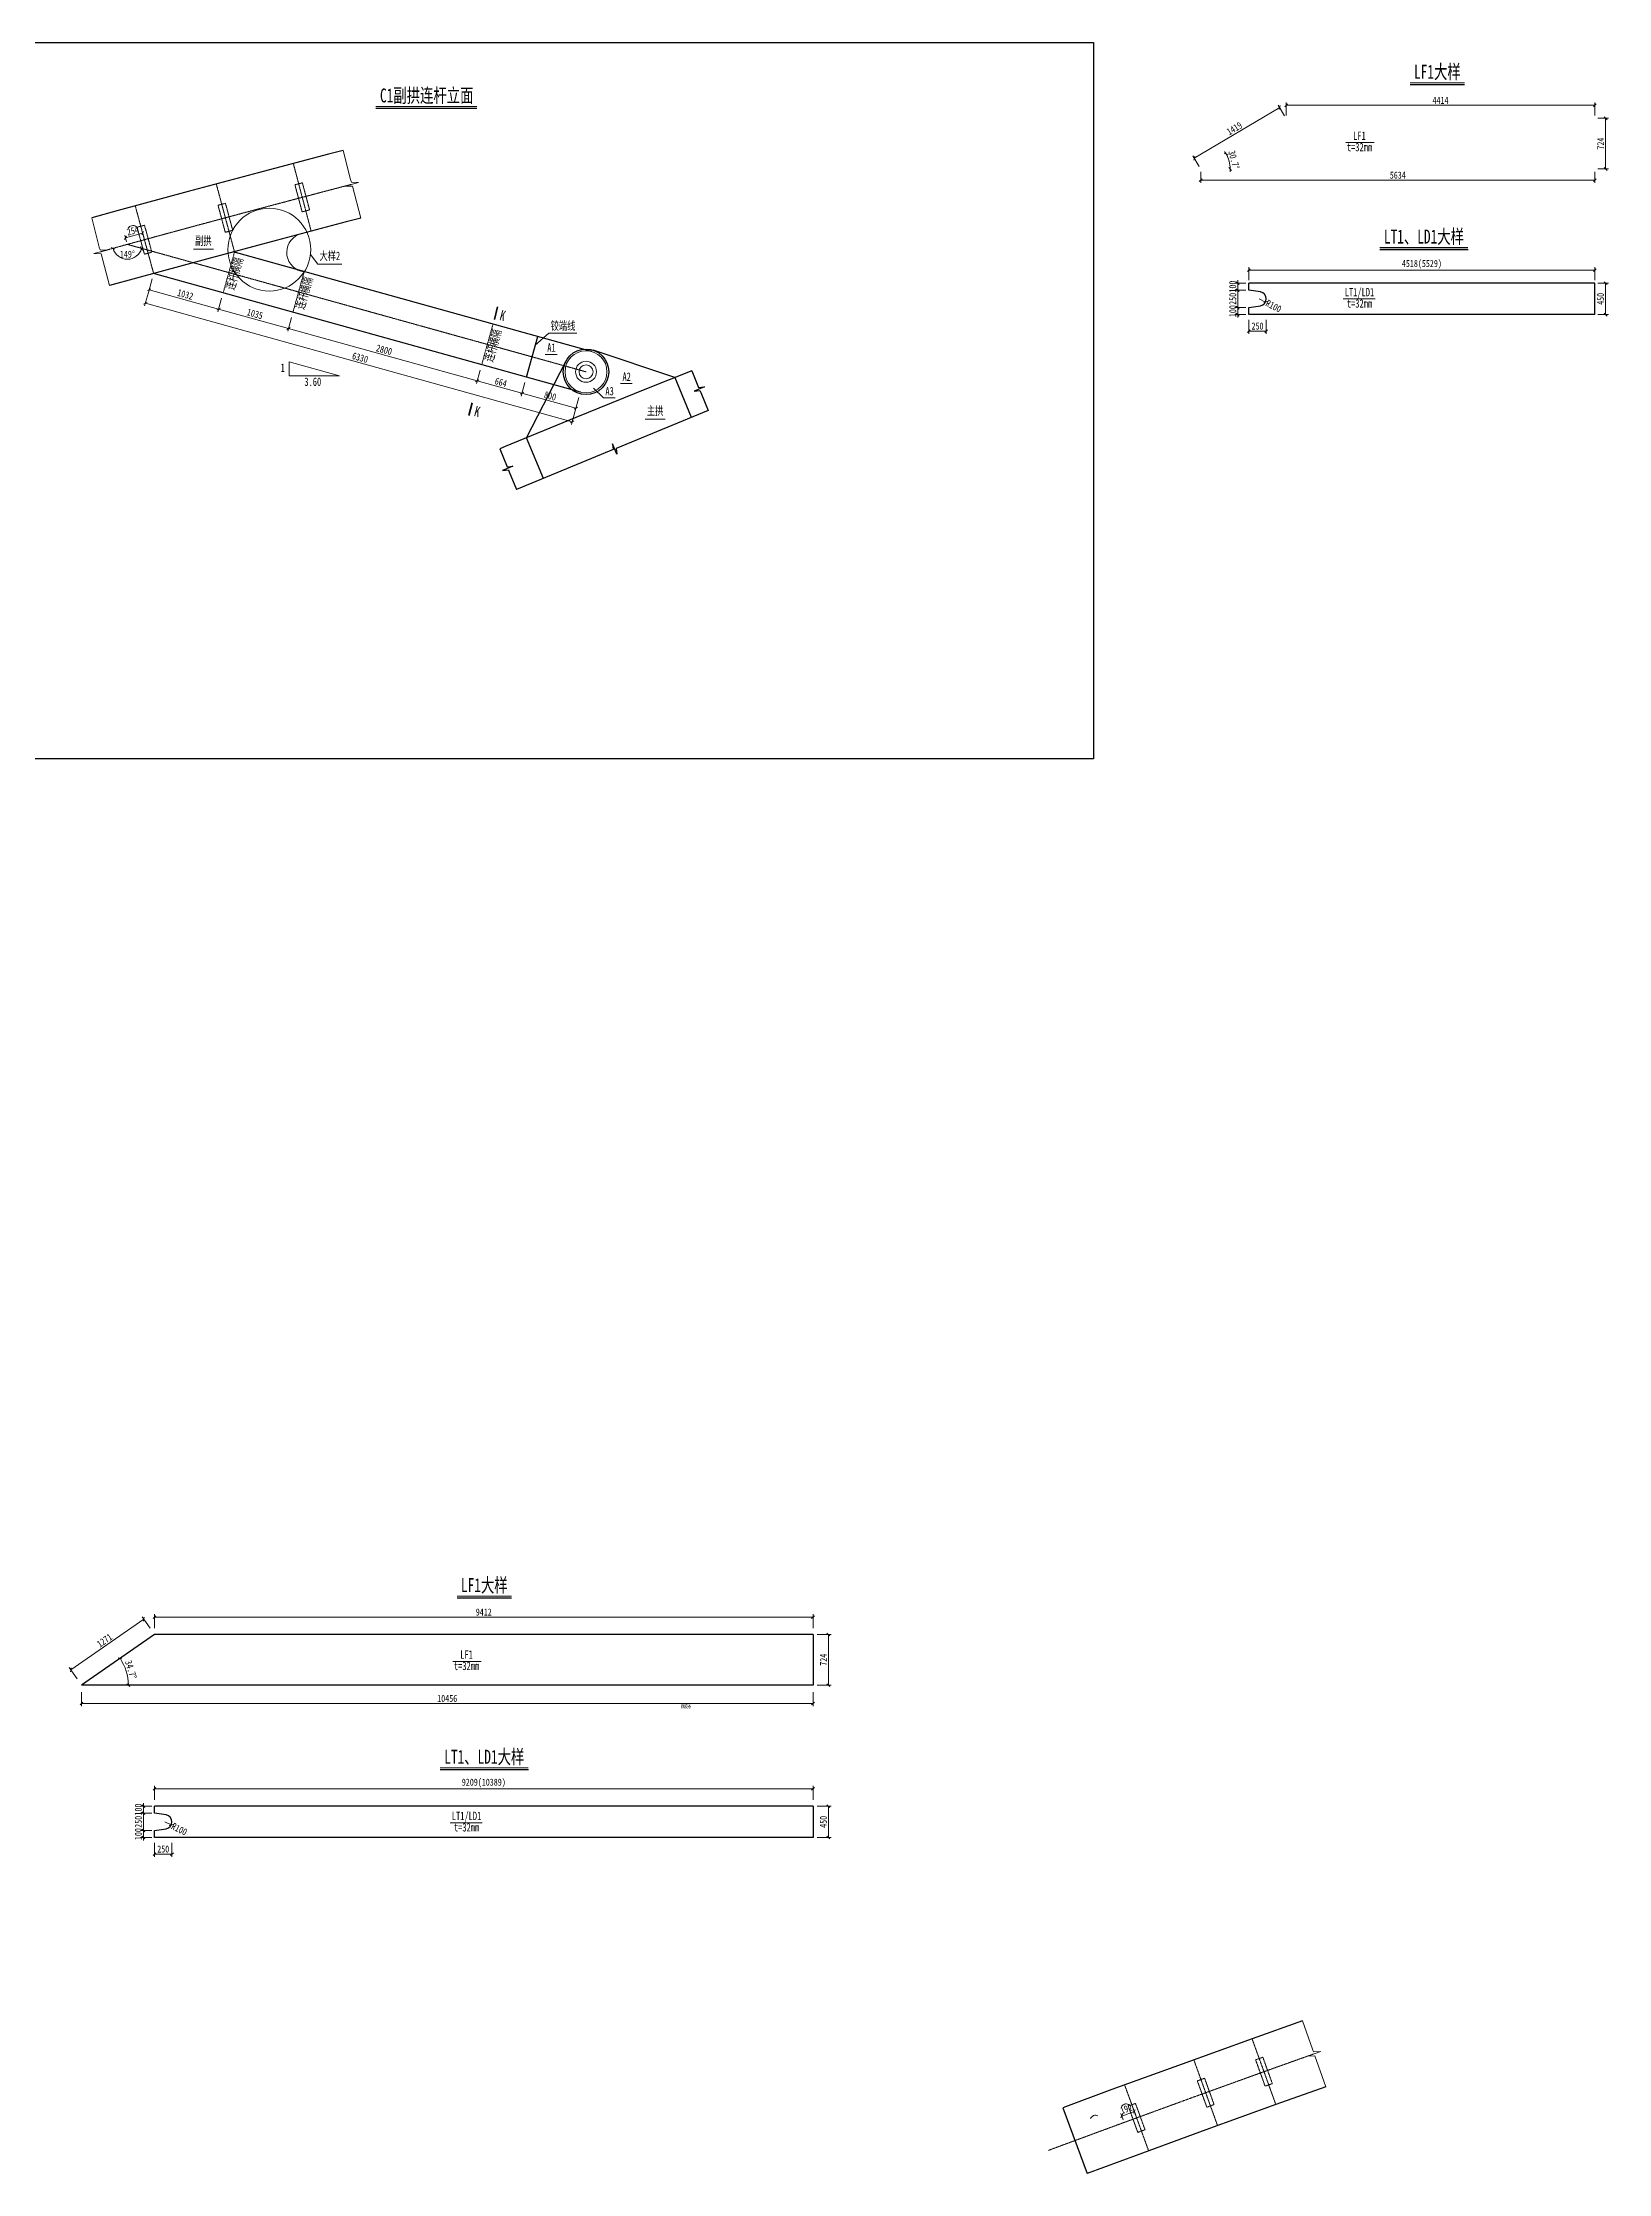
# Model space of a CAD drawing. Header units: millimetres. Extents: x -60009 to 63758, y -2164 to 95433.
# Drawn here: x 41380 to 63758, y 59540 to 89984 of the extents above; entities that cross this region are included whole.
import ezdxf
from ezdxf.enums import TextEntityAlignment as Align

# ---------------------------------------------------------------- set-up
doc = ezdxf.new("R2010")
doc.units = ezdxf.units.MM
doc.linetypes.add('CENTER2', pattern=[28.575, 19.05, -3.175, 3.175, -3.175])
doc.layers.get('Defpoints').update_dxf_attribs({"color": 8})
for name, color, linetype, lineweight in [('中心线', 2, 'CENTER2', 15), ('文字', 7, 'Continuous', 15), ('标注', 4, 'Continuous', 13), ('标注线及字体', 2, 'Continuous', 15), ('横隔板', 6, 'CENTER2', 18), ('粗线', 3, 'Continuous', 35), ('细实线', 4, 'Continuous', 15), ('钢板粗线', 1, 'Continuous', 25)]:
    doc.layers.add(name, color=color, linetype=linetype, lineweight=lineweight)
doc.styles.add('111', font='仿宋_GB2312.TTF', dxfattribs={"width": 0.7})
doc.styles.add('BM_Dim', font='仿宋_GB2312.TTF', dxfattribs={"width": 0.85})
doc.dimstyles.new('200', dxfattribs={"dimscale": 0, "dimtxt": 2.5, "dimasz": 1, "dimexe": 1, "dimexo": 1, "dimgap": 0.6, "dimtad": 1, "dimdec": 0, "dimdsep": 46, "dimtxsty": '111', "dimblk": 'OBLIQUE', "dimcen": 0, "dimclrd": 4, "dimclre": 4, "dimclrt": 4, "dimadec": 1, "dimazin": 2, "dimtfac": 1, "dimtdec": 0, "dimtix": 1, "dimtmove": 2, "dimatfit": 3, "dimfxl": 4, "dimfxlon": 1, "dimtolj": 1, "dimlwd": -1, "dimlwe": -1, "dimarcsym": 0})

# ---------------------------------------------------------------- blocks, each defined once
blk = doc.blocks.new('_Oblique')
at = {"color": 0, "linetype": 'ByBlock', "lineweight": -2}
blk.add_line((-0.5, -0.5), (0.5, 0.5), dxfattribs=at)
blk = doc.blocks.new('*D374')
at = {"layer": 'Defpoints', "color": 0, "transparency": 16777216}
for p in [(52391, 67488), (42979, 67241), (52391, 67241)]:
    blk.add_point(p, dxfattribs=at)
at = {"layer": '细实线', "color": 4, "transparency": 16777216}
for p, q in [((42979, 67328), (42979, 67528)), ((42979, 67488), (52391, 67488)), ((52391, 67328), (52391, 67528))]:
    blk.add_line(p, q, dxfattribs=at)
at = {"layer": '细实线', "color": 4, "transparency": 16777216, "xscale": 40, "yscale": 40, "zscale": 40, "rotation": 180}
blk.add_blockref('_Oblique', (42979, 67488), dxfattribs=at)
at = {"layer": '细实线', "color": 4, "transparency": 16777216, "xscale": 40, "yscale": 40, "zscale": 40}
blk.add_blockref('_Oblique', (52391, 67488), dxfattribs=at)
at = {"layer": '细实线', "color": 4, "transparency": 16777216, "insert": (47685, 67560), "char_height": 100, "attachment_point": 5, "style": '111'}
blk.add_mtext('\\A1;9412', dxfattribs=at)
blk = doc.blocks.new('*D375')
at = {"layer": 'Defpoints', "color": 0, "transparency": 16777216}
for p in [(41935, 66517), (52391, 66517), (52391, 66255)]:
    blk.add_point(p, dxfattribs=at)
at = {"layer": '细实线', "color": 4, "transparency": 16777216}
for p, q in [((41935, 66415), (41935, 66215)), ((52391, 66415), (52391, 66215)), ((41935, 66255), (52391, 66255))]:
    blk.add_line(p, q, dxfattribs=at)
at = {"layer": '细实线', "color": 4, "transparency": 16777216, "xscale": 40, "yscale": 40, "zscale": 40, "rotation": 180}
blk.add_blockref('_Oblique', (41935, 66255), dxfattribs=at)
at = {"layer": '细实线', "color": 4, "transparency": 16777216, "xscale": 40, "yscale": 40, "zscale": 40}
blk.add_blockref('_Oblique', (52391, 66255), dxfattribs=at)
at = {"layer": '细实线', "color": 4, "transparency": 16777216, "insert": (47163, 66326), "char_height": 100, "attachment_point": 5, "style": '111'}
blk.add_mtext('\\A1;10456', dxfattribs=at)
blk = doc.blocks.new('*D376')
at = {"layer": 'Defpoints', "color": 0, "transparency": 16777216}
for p in [(52391, 67241), (52610, 67241), (52391, 66517)]:
    blk.add_point(p, dxfattribs=at)
at = {"layer": '细实线', "color": 4, "transparency": 16777216}
for p, q in [((52450, 67241), (52650, 67241)), ((52610, 66517), (52610, 67241)), ((52450, 66517), (52650, 66517))]:
    blk.add_line(p, q, dxfattribs=at)
at = {"layer": '细实线', "color": 4, "transparency": 16777216, "xscale": 40, "yscale": 40, "zscale": 40}
for p, rotation in [((52610, 67241), 90), ((52610, 66517), 270)]:
    blk.add_blockref('_Oblique', p, dxfattribs=dict(at, rotation=rotation))
at = {"layer": '细实线', "color": 4, "transparency": 16777216, "insert": (52539, 66879), "char_height": 100, "attachment_point": 5, "rotation": 90, "style": '111'}
blk.add_mtext('\\A1;724', dxfattribs=at)
blk = doc.blocks.new('*D377')
at = {"layer": 'Defpoints', "color": 0, "transparency": 16777216}
for p in [(42827, 67460), (42979, 67241), (41935, 66517)]:
    blk.add_point(p, dxfattribs=at)
at = {"layer": '细实线', "color": 4, "transparency": 16777216}
for p, q in [((41783, 66736), (42827, 67460)), ((42918, 67328), (42805, 67493)), ((41874, 66604), (41760, 66769))]:
    blk.add_line(p, q, dxfattribs=at)
at = {"layer": '细实线', "color": 4, "transparency": 16777216, "xscale": 40, "yscale": 40, "zscale": 40}
for p, rotation in [((42827, 67460), 34.73420025675598), ((41783, 66736), 214.734200256756)]:
    blk.add_blockref('_Oblique', p, dxfattribs=dict(at, rotation=rotation))
at = {"layer": '细实线', "color": 4, "transparency": 16777216, "insert": (42265, 67156), "char_height": 100, "attachment_point": 5, "rotation": 34.7342, "style": '111'}
blk.add_mtext('\\A1;1271', dxfattribs=at)
blk = doc.blocks.new('*D378')
at = {"layer": 'Defpoints', "color": 0, "transparency": 16777216}
for p in [(42979, 67241), (41935, 66517), (41935, 66517), (42589, 66666), (52391, 66517)]:
    blk.add_point(p, dxfattribs=at)
at = {"layer": '细实线', "color": 4, "transparency": 16777216}
blk.add_arc((41935, 66517), 671, 0, 34.7342, dxfattribs=at)
at = {"layer": '细实线', "color": 4, "transparency": 16777216, "xscale": 40, "yscale": 40, "zscale": 40}
for p, rotation in [((42486, 66899), 124.7342002567558), ((42606, 66517), 270.0000000000001)]:
    blk.add_blockref('_Oblique', p, dxfattribs=dict(at, rotation=rotation))
at = {"layer": '细实线', "color": 4, "transparency": 16777216, "insert": (42643, 66738), "char_height": 100, "attachment_point": 5, "rotation": 287.3671, "style": '111'}
blk.add_mtext('\\A1;34.7%%d', dxfattribs=at)
blk = doc.blocks.new('*D666')
at = {"layer": 'Defpoints', "color": 0, "transparency": 16777216}
for p in [(42566, 87194), (42591, 87101), (42836, 87168)]:
    blk.add_point(p, dxfattribs=at)
at = {"layer": '细实线', "color": 4, "transparency": 16777216}
for p, q in [((42580, 87140), (42555, 87233)), ((42810, 87261), (42566, 87194)), ((42825, 87207), (42800, 87299))]:
    blk.add_line(p, q, dxfattribs=at)
at = {"layer": '细实线', "color": 4, "transparency": 16777216, "xscale": 40, "yscale": 40, "zscale": 40}
for p, rotation in [((42566, 87194), 195.2212266988839), ((42810, 87261), 15.22122669888386)]:
    blk.add_blockref('_Oblique', p, dxfattribs=dict(at, rotation=rotation))
at = {"layer": '细实线', "color": 4, "transparency": 16777216, "insert": (42669, 87295), "char_height": 100, "attachment_point": 5, "rotation": 15.2212, "style": '111'}
blk.add_mtext('\\A1;254', dxfattribs=at)
blk = doc.blocks.new('*D667')
at = {"layer": 'Defpoints', "color": 0, "transparency": 16777216}
for p in [(42591, 87101), (42591, 87101), (42208, 86996), (42502, 86909), (49146, 85281)]:
    blk.add_point(p, dxfattribs=at)
at = {"layer": '细实线', "color": 4, "transparency": 16777216}
blk.add_arc((42591, 87101), 212, 195.436, 344.4763, dxfattribs=at)
at = {"layer": '细实线', "color": 4, "transparency": 16777216, "xscale": 40, "yscale": 40, "zscale": 40}
for p, rotation in [((42386, 87045), 105.4360448947947), ((42795, 87045), 74.47626644127084)]:
    blk.add_blockref('_Oblique', p, dxfattribs=dict(at, rotation=rotation))
at = {"layer": '细实线', "color": 4, "transparency": 16777216, "insert": (42591, 86961), "char_height": 100, "attachment_point": 5, "rotation": 359.9562, "style": '111'}
blk.add_mtext('\\A1;149%%d', dxfattribs=at)
blk = doc.blocks.new('*D722')
at = {"layer": 'Defpoints', "color": 0, "transparency": 16777216}
for p in [(42967, 86686), (43896, 86178), (43961, 86410)]:
    blk.add_point(p, dxfattribs=at)
at = {"layer": '细实线', "color": 4, "transparency": 16777216}
for p, q in [((42945, 86608), (42892, 86415)), ((42902, 86454), (43896, 86178)), ((43939, 86332), (43886, 86139))]:
    blk.add_line(p, q, dxfattribs=at)
at = {"layer": '细实线', "color": 4, "transparency": 16777216, "xscale": 40, "yscale": 40, "zscale": 40}
for p, rotation in [((42902, 86454), 164.476266441282), ((43896, 86178), 344.4762664412821)]:
    blk.add_blockref('_Oblique', p, dxfattribs=dict(at, rotation=rotation))
at = {"layer": '细实线', "color": 4, "transparency": 16777216, "insert": (43419, 86385), "char_height": 100, "attachment_point": 5, "rotation": 344.4763, "style": '111'}
blk.add_mtext('\\A1;1032', dxfattribs=at)
blk = doc.blocks.new('*D723')
at = {"layer": 'Defpoints', "color": 0, "transparency": 16777216}
for p in [(43961, 86410), (44893, 85901), (44958, 86133)]:
    blk.add_point(p, dxfattribs=at)
at = {"layer": '细实线', "color": 4, "transparency": 16777216}
for p, q in [((43939, 86332), (43886, 86139)), ((43896, 86178), (44893, 85901)), ((44936, 86055), (44883, 85862))]:
    blk.add_line(p, q, dxfattribs=at)
at = {"layer": '细实线', "color": 4, "transparency": 16777216, "xscale": 40, "yscale": 40, "zscale": 40}
for p, rotation in [((43896, 86178), 164.4762664412818), ((44893, 85901), 344.4762664412818)]:
    blk.add_blockref('_Oblique', p, dxfattribs=dict(at, rotation=rotation))
at = {"layer": '细实线', "color": 4, "transparency": 16777216, "insert": (44414, 86108), "char_height": 100, "attachment_point": 5, "rotation": 344.4763, "style": '111'}
blk.add_mtext('\\A1;1035', dxfattribs=at)
blk = doc.blocks.new('*D724')
at = {"layer": 'Defpoints', "color": 0, "transparency": 16777216}
for p in [(44958, 86133), (47656, 85383), (47591, 85151)]:
    blk.add_point(p, dxfattribs=at)
at = {"layer": '细实线', "color": 4, "transparency": 16777216}
for p, q in [((44936, 86055), (44883, 85862)), ((44893, 85901), (47591, 85151)), ((47634, 85305), (47580, 85113))]:
    blk.add_line(p, q, dxfattribs=at)
at = {"layer": '细实线', "color": 4, "transparency": 16777216, "xscale": 40, "yscale": 40, "zscale": 40}
for p, rotation in [((44893, 85901), 164.4762664412702), ((47591, 85151), 344.4762664412702)]:
    blk.add_blockref('_Oblique', p, dxfattribs=dict(at, rotation=rotation))
at = {"layer": '细实线', "color": 4, "transparency": 16777216, "insert": (46261, 85595), "char_height": 100, "attachment_point": 5, "rotation": 344.4763, "style": '111'}
blk.add_mtext('\\A1;2800', dxfattribs=at)
blk = doc.blocks.new('*D725')
at = {"layer": 'Defpoints', "color": 0, "transparency": 16777216}
for p in [(47656, 85383), (48231, 84974), (48295, 85206)]:
    blk.add_point(p, dxfattribs=at)
at = {"layer": '细实线', "color": 4, "transparency": 16777216}
for p, q in [((47634, 85305), (47580, 85113)), ((47591, 85151), (48231, 84974)), ((48273, 85128), (48220, 84935))]:
    blk.add_line(p, q, dxfattribs=at)
at = {"layer": '细实线', "color": 4, "transparency": 16777216, "xscale": 40, "yscale": 40, "zscale": 40}
for p, rotation in [((47591, 85151), 164.4762664412733), ((48231, 84974), 344.4762664412733)]:
    blk.add_blockref('_Oblique', p, dxfattribs=dict(at, rotation=rotation))
at = {"layer": '细实线', "color": 4, "transparency": 16777216, "insert": (47930, 85131), "char_height": 100, "attachment_point": 5, "rotation": 344.4763, "style": '111'}
blk.add_mtext('\\A1;664', dxfattribs=at)
blk = doc.blocks.new('*D726')
at = {"layer": 'Defpoints', "color": 0, "transparency": 16777216}
for p in [(48375, 85495), (49146, 85281), (49001, 84760)]:
    blk.add_point(p, dxfattribs=at)
at = {"layer": '细实线', "color": 4, "transparency": 16777216}
for p, q in [((48273, 85128), (48220, 84935)), ((48231, 84974), (49001, 84760)), ((49044, 84914), (48991, 84721))]:
    blk.add_line(p, q, dxfattribs=at)
at = {"layer": '细实线', "color": 4, "transparency": 16777216, "xscale": 40, "yscale": 40, "zscale": 40}
for p, rotation in [((48231, 84974), 164.4762664412707), ((49001, 84760), 344.4762664412707)]:
    blk.add_blockref('_Oblique', p, dxfattribs=dict(at, rotation=rotation))
at = {"layer": '细实线', "color": 4, "transparency": 16777216, "insert": (48635, 84936), "char_height": 100, "attachment_point": 5, "rotation": 344.4763, "style": '111'}
blk.add_mtext('\\A1;800', dxfattribs=at)
blk = doc.blocks.new('*D727')
at = {"layer": 'Defpoints', "color": 0, "transparency": 16777216}
for p in [(42967, 86686), (49066, 84992), (48948, 84567)]:
    blk.add_point(p, dxfattribs=at)
at = {"layer": '细实线', "color": 4, "transparency": 16777216}
for p, q in [((42892, 86415), (42838, 86222)), ((42849, 86261), (48948, 84567)), ((48991, 84721), (48937, 84528))]:
    blk.add_line(p, q, dxfattribs=at)
at = {"layer": '细实线', "color": 4, "transparency": 16777216, "xscale": 40, "yscale": 40, "zscale": 40}
for p, rotation in [((42849, 86261), 164.476266441271), ((48948, 84567), 344.476266441271)]:
    blk.add_blockref('_Oblique', p, dxfattribs=dict(at, rotation=rotation))
at = {"layer": '细实线', "color": 4, "transparency": 16777216, "insert": (45918, 85483), "char_height": 100, "attachment_point": 5, "rotation": 344.4763, "style": '111'}
blk.add_mtext('\\A1;6330', dxfattribs=at)
blk = doc.blocks.new('*D765')
at = {"layer": 'Defpoints', "color": 0, "transparency": 16777216}
for p in [(59152, 89089), (59152, 88903), (63565, 88903)]:
    blk.add_point(p, dxfattribs=at)
at = {"layer": '细实线', "color": 4, "transparency": 16777216}
for p, q in [((59152, 88943), (59152, 89129)), ((63565, 89089), (59152, 89089)), ((63565, 88943), (63565, 89129))]:
    blk.add_line(p, q, dxfattribs=at)
at = {"layer": '细实线', "color": 4, "transparency": 16777216, "xscale": 40, "yscale": 40, "zscale": 40, "rotation": 180}
blk.add_blockref('_Oblique', (59152, 89089), dxfattribs=at)
at = {"layer": '细实线', "color": 4, "transparency": 16777216, "xscale": 40, "yscale": 40, "zscale": 40}
blk.add_blockref('_Oblique', (63565, 89089), dxfattribs=at)
at = {"layer": '细实线', "color": 4, "transparency": 16777216, "insert": (61358, 89159), "char_height": 100, "attachment_point": 5, "style": '111'}
blk.add_mtext('\\A1;4414', dxfattribs=at)
blk = doc.blocks.new('*D766')
at = {"layer": 'Defpoints', "color": 0, "transparency": 16777216}
for p in [(57931, 88179), (63565, 88179), (63565, 88019)]:
    blk.add_point(p, dxfattribs=at)
at = {"layer": '细实线', "color": 4, "transparency": 16777216}
for p, q in [((57931, 88139), (57931, 87979)), ((57931, 88019), (63565, 88019)), ((63565, 88139), (63565, 87979))]:
    blk.add_line(p, q, dxfattribs=at)
at = {"layer": '细实线', "color": 4, "transparency": 16777216, "xscale": 40, "yscale": 40, "zscale": 40, "rotation": 180}
blk.add_blockref('_Oblique', (57931, 88019), dxfattribs=at)
at = {"layer": '细实线', "color": 4, "transparency": 16777216, "xscale": 40, "yscale": 40, "zscale": 40}
blk.add_blockref('_Oblique', (63565, 88019), dxfattribs=at)
at = {"layer": '细实线', "color": 4, "transparency": 16777216, "insert": (60748, 88090), "char_height": 100, "attachment_point": 5, "style": '111'}
blk.add_mtext('\\A1;5634', dxfattribs=at)
blk = doc.blocks.new('*D767')
at = {"layer": 'Defpoints', "color": 0, "transparency": 16777216}
for p in [(63565, 88903), (63718, 88903), (63565, 88179)]:
    blk.add_point(p, dxfattribs=at)
at = {"layer": '细实线', "color": 4, "transparency": 16777216}
for p, q in [((63605, 88903), (63758, 88903)), ((63718, 88179), (63718, 88903)), ((63605, 88179), (63758, 88179))]:
    blk.add_line(p, q, dxfattribs=at)
at = {"layer": '细实线', "color": 4, "transparency": 16777216, "xscale": 40, "yscale": 40, "zscale": 40}
for p, rotation in [((63718, 88903), 90), ((63718, 88179), 270)]:
    blk.add_blockref('_Oblique', p, dxfattribs=dict(at, rotation=rotation))
at = {"layer": '细实线', "color": 4, "transparency": 16777216, "insert": (63647, 88541), "char_height": 100, "attachment_point": 5, "rotation": 90, "style": '111'}
blk.add_mtext('\\A1;724', dxfattribs=at)
blk = doc.blocks.new('*D768')
at = {"layer": 'Defpoints', "color": 0, "transparency": 16777216}
for p in [(59060, 89057), (59152, 88903), (57931, 88179)]:
    blk.add_point(p, dxfattribs=at)
at = {"layer": '细实线', "color": 4, "transparency": 16777216}
for p, q in [((57839, 88333), (59060, 89057)), ((59131, 88937), (59040, 89092)), ((57911, 88213), (57819, 88368))]:
    blk.add_line(p, q, dxfattribs=at)
at = {"layer": '细实线', "color": 4, "transparency": 16777216, "xscale": 40, "yscale": 40, "zscale": 40}
for p, rotation in [((59060, 89057), 30.67275938630616), ((57839, 88333), 210.6727593863062)]:
    blk.add_blockref('_Oblique', p, dxfattribs=dict(at, rotation=rotation))
at = {"layer": '细实线', "color": 4, "transparency": 16777216, "insert": (58413, 88757), "char_height": 100, "attachment_point": 5, "rotation": 30.6728, "style": '111'}
blk.add_mtext('\\A1;1419', dxfattribs=at)
blk = doc.blocks.new('*D828')
at = {"layer": 'Defpoints', "color": 0, "transparency": 16777216}
for p in [(59152, 88903), (57931, 88179), (57931, 88179), (58345, 88265), (63565, 88179)]:
    blk.add_point(p, dxfattribs=at)
at = {"layer": '细实线', "color": 4, "transparency": 16777216}
for start, end in [(30.6728, 36.1004), (0, 30.6728), (354.5723, 0)]:
    blk.add_arc((57931, 88179), 422, start, end, dxfattribs=at)
at = {"layer": '细实线', "color": 4, "transparency": 16777216, "xscale": 40, "yscale": 40, "zscale": 40}
for p, rotation in [((58294, 88394), 300.6727593863062), ((58353, 88179), 90.00000000000031)]:
    blk.add_blockref('_Oblique', p, dxfattribs=dict(at, rotation=rotation))
at = {"layer": '细实线', "color": 4, "transparency": 16777216, "insert": (58407, 88309), "char_height": 100, "attachment_point": 5, "rotation": 285.3364, "style": '111'}
blk.add_mtext('\\A1;30.7%%d', dxfattribs=at)
blk = doc.blocks.new('*D1804')
at = {"layer": 'Defpoints', "color": 0}
for p in [(56982, 60424), (57015, 60333), (56835, 60268)]:
    blk.add_point(p, dxfattribs=at)
at = {"layer": '细实线', "color": 4}
for p, q in [((56822, 60305), (56788, 60396)), ((56802, 60359), (56982, 60424)), ((57002, 60371), (56969, 60462))]:
    blk.add_line(p, q, dxfattribs=at)
at = {"layer": '细实线', "color": 4, "xscale": 40, "yscale": 40, "zscale": 40}
for p, rotation in [((56802, 60359), 200.0422035704223), ((56982, 60424), 20.04220357042235)]:
    blk.add_blockref('_Oblique', p, dxfattribs=dict(at, rotation=rotation))
at = {"layer": '细实线', "color": 4, "insert": (56867, 60461), "char_height": 100, "attachment_point": 5, "rotation": 20.0422, "style": '111'}
blk.add_mtext('\\A1;192', dxfattribs=at)
blk = doc.blocks.new('*D1823')
at = {"layer": 'Defpoints', "color": 0}
for p in [(58618, 86734), (58618, 86548), (63565, 86548)]:
    blk.add_point(p, dxfattribs=at)
at = {"layer": '细实线', "color": 4}
for p, q in [((58618, 86588), (58618, 86774)), ((63565, 86588), (63565, 86774)), ((63565, 86734), (58618, 86734))]:
    blk.add_line(p, q, dxfattribs=at)
at = {"layer": '细实线', "color": 4, "xscale": 40, "yscale": 40, "zscale": 40, "rotation": 180}
blk.add_blockref('_Oblique', (58618, 86734), dxfattribs=at)
at = {"layer": '细实线', "color": 4, "xscale": 40, "yscale": 40, "zscale": 40}
blk.add_blockref('_Oblique', (63565, 86734), dxfattribs=at)
at = {"layer": '细实线', "color": 4, "insert": (61092, 86816), "char_height": 100, "attachment_point": 5, "style": '111'}
blk.add_mtext('\\A1;4518(5529)', dxfattribs=at)
blk = doc.blocks.new('*D1824')
at = {"layer": 'Defpoints', "color": 0}
for p in [(63565, 86548), (63718, 86548), (63565, 86098)]:
    blk.add_point(p, dxfattribs=at)
at = {"layer": '细实线', "color": 4}
for p, q in [((63605, 86548), (63758, 86548)), ((63718, 86098), (63718, 86548)), ((63605, 86098), (63758, 86098))]:
    blk.add_line(p, q, dxfattribs=at)
at = {"layer": '细实线', "color": 4, "xscale": 40, "yscale": 40, "zscale": 40}
for p, rotation in [((63718, 86548), 90), ((63718, 86098), 270)]:
    blk.add_blockref('_Oblique', p, dxfattribs=dict(at, rotation=rotation))
at = {"layer": '细实线', "color": 4, "insert": (63646, 86323), "char_height": 100, "attachment_point": 5, "rotation": 90, "style": '111'}
blk.add_mtext('\\A1;450', dxfattribs=at)
blk = doc.blocks.new('*D1825')
at = {"layer": 'Defpoints', "color": 0}
for p in [(58618, 86448), (58868, 86323), (58618, 85862)]:
    blk.add_point(p, dxfattribs=at)
at = {"layer": '细实线', "color": 4}
for p, q in [((58618, 86022), (58618, 85822)), ((58868, 85862), (58618, 85862)), ((58868, 86022), (58868, 85822))]:
    blk.add_line(p, q, dxfattribs=at)
at = {"layer": '细实线', "color": 4, "xscale": 40, "yscale": 40, "zscale": 40, "rotation": 180}
blk.add_blockref('_Oblique', (58618, 85862), dxfattribs=at)
at = {"layer": '细实线', "color": 4, "xscale": 40, "yscale": 40, "zscale": 40}
blk.add_blockref('_Oblique', (58868, 85862), dxfattribs=at)
at = {"layer": '细实线', "color": 4, "insert": (58743, 85934), "char_height": 100, "attachment_point": 5, "style": '111'}
blk.add_mtext('\\A1;250', dxfattribs=at)
blk = doc.blocks.new('*D1826')
at = {"layer": 'Defpoints', "color": 0}
for p in [(58618, 86548), (58460, 86448), (58618, 86448)]:
    blk.add_point(p, dxfattribs=at)
at = {"layer": '细实线', "color": 4}
for p, q in [((58578, 86548), (58420, 86548)), ((58460, 86548), (58460, 86588)), ((58460, 86548), (58460, 86448)), ((58578, 86448), (58420, 86448)), ((58460, 86448), (58460, 86408))]:
    blk.add_line(p, q, dxfattribs=at)
at = {"layer": '细实线', "color": 4, "xscale": 40, "yscale": 40, "zscale": 40}
for p, rotation in [((58460, 86548), 270), ((58460, 86448), 90)]:
    blk.add_blockref('_Oblique', p, dxfattribs=dict(at, rotation=rotation))
at = {"layer": '细实线', "color": 4, "insert": (58389, 86498), "char_height": 100, "attachment_point": 5, "rotation": 90, "style": '111'}
blk.add_mtext('\\A1;100', dxfattribs=at)
blk = doc.blocks.new('*D1827')
at = {"layer": 'Defpoints', "color": 0}
for p in [(58460, 86198), (58618, 86448), (58618, 86198)]:
    blk.add_point(p, dxfattribs=at)
at = {"layer": '细实线', "color": 4}
for p, q in [((58578, 86448), (58420, 86448)), ((58578, 86198), (58420, 86198)), ((58460, 86448), (58460, 86198))]:
    blk.add_line(p, q, dxfattribs=at)
at = {"layer": '细实线', "color": 4, "xscale": 40, "yscale": 40, "zscale": 40}
for p, rotation in [((58460, 86448), 90), ((58460, 86198), 270)]:
    blk.add_blockref('_Oblique', p, dxfattribs=dict(at, rotation=rotation))
at = {"layer": '细实线', "color": 4, "insert": (58389, 86323), "char_height": 100, "attachment_point": 5, "rotation": 90, "style": '111'}
blk.add_mtext('\\A1;250', dxfattribs=at)
blk = doc.blocks.new('*D1828')
at = {"layer": 'Defpoints', "color": 0}
for p in [(58618, 86198), (58460, 86098), (58618, 86098)]:
    blk.add_point(p, dxfattribs=at)
at = {"layer": '细实线', "color": 4}
for p, q in [((58578, 86198), (58420, 86198)), ((58460, 86198), (58460, 86238)), ((58460, 86198), (58460, 86098)), ((58578, 86098), (58420, 86098)), ((58460, 86098), (58460, 86058))]:
    blk.add_line(p, q, dxfattribs=at)
at = {"layer": '细实线', "color": 4, "xscale": 40, "yscale": 40, "zscale": 40}
for p, rotation in [((58460, 86198), 270), ((58460, 86098), 90)]:
    blk.add_blockref('_Oblique', p, dxfattribs=dict(at, rotation=rotation))
at = {"layer": '细实线', "color": 4, "insert": (58389, 86148), "char_height": 100, "attachment_point": 5, "rotation": 90, "style": '111'}
blk.add_mtext('\\A1;100', dxfattribs=at)
blk = doc.blocks.new('*D1829')
at = {"layer": 'Defpoints', "color": 0}
for p in [(58768, 86323), (58858, 86278)]:
    blk.add_point(p, dxfattribs=at)
at = {"layer": '细实线', "color": 4}
for p, q in [((58858, 86278), (58768, 86323)), ((58768, 86323), (58858, 86278))]:
    blk.add_line(p, q, dxfattribs=at)
at = {"layer": '细实线', "color": 4, "xscale": 40, "yscale": 40, "zscale": 40, "rotation": 333.1327693577608}
blk.add_blockref('_Oblique', (58858, 86278), dxfattribs=at)
at = {"layer": '细实线', "color": 4, "insert": (58973, 86219), "char_height": 100, "attachment_point": 5, "rotation": 333.1328, "style": '111'}
blk.add_mtext('\\A1;R100', dxfattribs=at)
blk = doc.blocks.new('*D1830')
at = {"layer": 'Defpoints', "color": 0}
for p in [(52391, 65036), (42979, 64788), (52391, 64788)]:
    blk.add_point(p, dxfattribs=at)
at = {"layer": '细实线', "color": 4}
for p, q in [((42979, 64876), (42979, 65076)), ((42979, 65036), (52391, 65036)), ((52391, 64876), (52391, 65076))]:
    blk.add_line(p, q, dxfattribs=at)
at = {"layer": '细实线', "color": 4, "xscale": 40, "yscale": 40, "zscale": 40, "rotation": 180}
blk.add_blockref('_Oblique', (42979, 65036), dxfattribs=at)
at = {"layer": '细实线', "color": 4, "xscale": 40, "yscale": 40, "zscale": 40}
blk.add_blockref('_Oblique', (52391, 65036), dxfattribs=at)
at = {"layer": '细实线', "color": 4, "insert": (47685, 65117), "char_height": 100, "attachment_point": 5, "style": '111'}
blk.add_mtext('\\A1;9209(10389)', dxfattribs=at)
blk = doc.blocks.new('*D1831')
at = {"layer": 'Defpoints', "color": 0}
for p in [(52391, 64788), (52610, 64788), (52391, 64338)]:
    blk.add_point(p, dxfattribs=at)
at = {"layer": '细实线', "color": 4}
for p, q in [((52450, 64788), (52650, 64788)), ((52610, 64338), (52610, 64788)), ((52450, 64338), (52650, 64338))]:
    blk.add_line(p, q, dxfattribs=at)
at = {"layer": '细实线', "color": 4, "xscale": 40, "yscale": 40, "zscale": 40}
for p, rotation in [((52610, 64788), 90), ((52610, 64338), 270)]:
    blk.add_blockref('_Oblique', p, dxfattribs=dict(at, rotation=rotation))
at = {"layer": '细实线', "color": 4, "insert": (52538, 64563), "char_height": 100, "attachment_point": 5, "rotation": 90, "style": '111'}
blk.add_mtext('\\A1;450', dxfattribs=at)
blk = doc.blocks.new('*D1832')
at = {"layer": 'Defpoints', "color": 0}
for p in [(42979, 64688), (43229, 64563), (42979, 64102)]:
    blk.add_point(p, dxfattribs=at)
at = {"layer": '细实线', "color": 4}
for p, q in [((42979, 64262), (42979, 64062)), ((43229, 64262), (43229, 64062)), ((43229, 64102), (42979, 64102))]:
    blk.add_line(p, q, dxfattribs=at)
at = {"layer": '细实线', "color": 4, "xscale": 40, "yscale": 40, "zscale": 40, "rotation": 180}
blk.add_blockref('_Oblique', (42979, 64102), dxfattribs=at)
at = {"layer": '细实线', "color": 4, "xscale": 40, "yscale": 40, "zscale": 40}
blk.add_blockref('_Oblique', (43229, 64102), dxfattribs=at)
at = {"layer": '细实线', "color": 4, "insert": (43104, 64174), "char_height": 100, "attachment_point": 5, "style": '111'}
blk.add_mtext('\\A1;250', dxfattribs=at)
blk = doc.blocks.new('*D1833')
at = {"layer": 'Defpoints', "color": 0}
for p in [(42821, 64688), (42979, 64788), (42979, 64688)]:
    blk.add_point(p, dxfattribs=at)
at = {"layer": '细实线', "color": 4}
for p, q in [((42939, 64788), (42781, 64788)), ((42939, 64688), (42781, 64688)), ((42821, 64788), (42821, 64828)), ((42821, 64788), (42821, 64688)), ((42821, 64688), (42821, 64648))]:
    blk.add_line(p, q, dxfattribs=at)
at = {"layer": '细实线', "color": 4, "xscale": 40, "yscale": 40, "zscale": 40}
for p, rotation in [((42821, 64788), 270), ((42821, 64688), 90)]:
    blk.add_blockref('_Oblique', p, dxfattribs=dict(at, rotation=rotation))
at = {"layer": '细实线', "color": 4, "insert": (42749, 64738), "char_height": 100, "attachment_point": 5, "rotation": 90, "style": '111'}
blk.add_mtext('\\A1;100', dxfattribs=at)
blk = doc.blocks.new('*D1834')
at = {"layer": 'Defpoints', "color": 0}
for p in [(42979, 64688), (42821, 64438), (42979, 64438)]:
    blk.add_point(p, dxfattribs=at)
at = {"layer": '细实线', "color": 4}
for p, q in [((42939, 64688), (42781, 64688)), ((42821, 64688), (42821, 64438)), ((42939, 64438), (42781, 64438))]:
    blk.add_line(p, q, dxfattribs=at)
at = {"layer": '细实线', "color": 4, "xscale": 40, "yscale": 40, "zscale": 40}
for p, rotation in [((42821, 64688), 90), ((42821, 64438), 270)]:
    blk.add_blockref('_Oblique', p, dxfattribs=dict(at, rotation=rotation))
at = {"layer": '细实线', "color": 4, "insert": (42749, 64563), "char_height": 100, "attachment_point": 5, "rotation": 90, "style": '111'}
blk.add_mtext('\\A1;250', dxfattribs=at)
blk = doc.blocks.new('*D1835')
at = {"layer": 'Defpoints', "color": 0}
for p in [(42821, 64338), (42979, 64438), (42979, 64338)]:
    blk.add_point(p, dxfattribs=at)
at = {"layer": '细实线', "color": 4}
for p, q in [((42939, 64438), (42781, 64438)), ((42939, 64338), (42781, 64338)), ((42821, 64438), (42821, 64478)), ((42821, 64438), (42821, 64338)), ((42821, 64338), (42821, 64298))]:
    blk.add_line(p, q, dxfattribs=at)
at = {"layer": '细实线', "color": 4, "xscale": 40, "yscale": 40, "zscale": 40}
for p, rotation in [((42821, 64438), 270), ((42821, 64338), 90)]:
    blk.add_blockref('_Oblique', p, dxfattribs=dict(at, rotation=rotation))
at = {"layer": '细实线', "color": 4, "insert": (42749, 64388), "char_height": 100, "attachment_point": 5, "rotation": 90, "style": '111'}
blk.add_mtext('\\A1;100', dxfattribs=at)
blk = doc.blocks.new('*D1836')
at = {"layer": 'Defpoints', "color": 0}
for p in [(43129, 64563), (43218, 64518)]:
    blk.add_point(p, dxfattribs=at)
at = {"layer": '细实线', "color": 4}
for p, q in [((43218, 64518), (43129, 64563)), ((43129, 64563), (43218, 64518))]:
    blk.add_line(p, q, dxfattribs=at)
at = {"layer": '细实线', "color": 4, "xscale": 40, "yscale": 40, "zscale": 40, "rotation": 333.1327693577608}
blk.add_blockref('_Oblique', (43218, 64518), dxfattribs=at)
at = {"layer": '细实线', "color": 4, "insert": (43334, 64459), "char_height": 100, "attachment_point": 5, "rotation": 333.1328, "style": '111'}
blk.add_mtext('\\A1;R100', dxfattribs=at)

msp = doc.modelspace()

# ---------------------------------------------------------------- linework, layer by layer
at = {"color": 4}
for p, q in [((60923.6, 89385.1), (61702.4, 89385.1)), ((46141.9, 89046.4), (47586, 89046.4)), ((60489.4, 87030.5), (61752.6, 87030.5)), ((47302.5, 67761.5), (48081.3, 67761.5)), ((47060.4, 65308.8), (48323.5, 65308.8))]:
    msp.add_line(p, q, dxfattribs=at)
at = {"color": 6, "const_width": 14.4}
for points in [[(60923.6, 89409.1), (61702.4, 89409.1)], [(46141.9, 89070.4), (47586, 89070.4)], [(60489.4, 87054.5), (61752.6, 87054.5)], [(47302.5, 67785.5), (48081.3, 67785.5)], [(47060.4, 65332.8), (48323.5, 65332.8)]]:
    msp.add_lwpolyline(points, dxfattribs=at)
at = {"color": 4}
for points in [[(50657.1, 85293.3), (50754.5, 85057.6), (50837.6, 85066), (50689.8, 85004.8), (50772.9, 85013.2), (50785.1, 84983.6), (50889.8, 84730.3)], [(50889.8, 84730.3), (49576.2, 84187.3), (49584.6, 84104.2), (49523.5, 84252.1), (49531.9, 84169), (49502.3, 84156.8), (48153.6, 83599.3)], [(47913, 84181.5), (48018.9, 83925.3), (48102, 83933.7), (47954.1, 83872.6), (48037.2, 83881), (48049.4, 83851.4), (48153.6, 83599.3)]]:
    msp.add_lwpolyline(points, dxfattribs=at)
at = {"layer": 'Defpoints'}
msp.add_lwpolyline([(40999.8, 89984.2), (56399.8, 89984.2), (56399.8, 79752.2), (40999.8, 79752.2)], close=True, dxfattribs=at)
at = {"layer": '中心线', "color": 8, "ltscale": 0.15}
for p, q in [((44963.1, 88257.1), (45218.4, 87290.2)), ((44121.5, 86998.2), (43862.6, 87964.1)), ((44096.9, 87302.2), (43993.4, 87688.6)), ((44986.5, 87953), (45088.6, 87566.2)), ((45092.9, 87981.1), (45195, 87594.3)), ((42966.9, 86685.6), (42704.3, 87650.6)), ((42941.2, 86989.6), (42836.2, 87375.5)), ((43990.7, 87273.7), (43887.1, 87660.1)), ((42835, 86960.7), (42730, 87346.6)), ((58665.5, 61463.5), (59004.9, 60522.8)), ((58819.1, 61199.8), (58954.9, 60823.5)), ((58172.1, 60222.4), (57832.8, 61163)), ((58122.1, 60523.2), (57986.3, 60899.5)), ((58715.6, 61162.6), (58851.4, 60786.3)), ((57186.8, 59863.6), (56844.1, 60803)), ((58018.6, 60485.9), (57882.8, 60862.2)), ((57032.3, 60126.6), (56895.3, 60502.4)), ((57135.7, 60164.3), (56998.6, 60540.1))]:
    msp.add_line(p, q, dxfattribs=at)
at = {"layer": '中心线', "ltscale": 0.15}
msp.add_line((49146.1, 85280.6), (42590.7, 87101.5), dxfattribs=at)
at = {"layer": '中心线', "color": 8, "ltscale": 0.15}
for points in [[(45800.2, 87960.1), (45590.7, 87905.7), (44590.7, 87641.6), (43590.7, 87373.6), (42590.7, 87101.5), (42207.9, 86995.8)], [(43993.4, 87688.6), (43887.1, 87660.1)], [(45092.9, 87981.1), (44986.5, 87953)], [(42836.2, 87375.5), (42730, 87346.6)], [(45195, 87594.3), (45088.6, 87566.2)], [(44096.9, 87302.2), (43990.7, 87273.7)], [(42941.2, 86989.6), (42835, 86960.7)], [(59552.4, 61249), (58835.2, 60993.1), (57835.2, 60632.4), (56835.2, 60267.6), (55835.2, 59898.7), (55756.2, 59869.3)], [(58819.1, 61199.8), (58767.7, 61181.4), (58715.6, 61162.6)], [(57986.3, 60899.5), (57882.8, 60862.2)], [(58954.9, 60823.5), (58902.8, 60804.9), (58851.4, 60786.3)], [(56998.6, 60540.1), (56895.3, 60502.4)], [(58122.1, 60523.2), (58018.6, 60485.9)], [(57135.7, 60164.3), (57032.3, 60126.6)]]:
    msp.add_lwpolyline(points, dxfattribs=at)
at = {"layer": '标注', "ltscale": 550}
msp.add_arc((45147.2, 86987.2), 278, 113.56597, 264.04326, dxfattribs=at)
at = {"layer": '横隔板', "color": 2}
for p, q in [((43960.8, 86409.5), (44121.4, 86987.7)), ((44957.8, 86132.6), (45118.4, 86710.7)), ((47655.6, 85383.2), (47816.2, 85961.3))]:
    msp.add_line(p, q, dxfattribs=at)
at = {"layer": '粗线'}
for p, q in [((47836, 86029.8), (47883.4, 86207.9)), ((47471.3, 84658.7), (47518.7, 84836.8))]:
    msp.add_line(p, q, dxfattribs=at)
at = {"layer": '细实线'}
for p, q in [((60004.6, 88555.9), (60408.4, 88555.9)), ((43535.5, 87034.3), (43822.1, 87034.3)), ((45314.7, 86819.1), (45207.6, 86955)), ((45314.7, 86819.1), (45655.3, 86819.1)), ((59966.5, 86321.6), (60425.2, 86321.6)), ((48612.9, 85832.2), (48421.9, 85662.4)), ((48612.9, 85832.2), (49013.9, 85832.2)), ((45624.9, 85223.4), (44904.9, 85423.4)), ((44904.9, 85423.4), (44904.9, 85223.4)), ((48563.9, 85529.1), (48731.9, 85529.1)), ((44904.9, 85223.4), (45624.9, 85223.4)), ((49394.7, 84907.1), (49255.4, 85048)), ((49638.9, 85113.4), (49806.9, 85113.4)), ((49394.7, 84907.1), (49562.8, 84907.1)), ((49990.8, 84605), (50277.4, 84605)), ((47243.3, 66855.8), (47647, 66855.8)), ((47205.2, 64549.5), (47663.8, 64549.5))]:
    msp.add_line(p, q, dxfattribs=at)
at = {"layer": '细实线', "color": 8}
for points in [[(45926, 87476.2), (45807.7, 87931.1), (45703.4, 87934.9), (45896.9, 87985.3), (45792.6, 87989.1), (45782.6, 88027.9), (45674.3, 88444)], [(42333.8, 86511.9), (42215.5, 86966.7), (42111.2, 86970.6), (42304.7, 87020.9), (42200.4, 87024.8), (42190.3, 87063.5), (42082.1, 87479.7)], [(59720.4, 60778.1), (59562.5, 61220.7), (59458.2, 61215.4), (59646.6, 61282.6), (59542.3, 61277.3), (59528.9, 61314.9), (59384.4, 61719.9)]]:
    msp.add_lwpolyline(points, dxfattribs=at)
at = {"layer": '细实线'}
for centre, radius in [((44620.1, 87027), 591.9), ((49146.1, 85280.6), 300), ((49146.1, 85280.6), 150), ((49146.1, 85280.6), 100)]:
    msp.add_circle(centre, radius, dxfattribs=at)
for centre, start, end in [((42669.5, 87295.5), 56.25802, 150.90796), ((56426.9, 60296.6), 62.9208, 157.57074), ((56867.6, 60458.7), 62.9208, 157.57074)]:
    msp.add_arc(centre, 74.8, start, end, dxfattribs=at)
at = {"layer": '钢板粗线'}
for p, q in [((49226.4, 85569.6), (44102.2, 86993)), ((49065.8, 84991.5), (42966.9, 86685.6)), ((63565.3, 86548), (58618.4, 86548)), ((63565.3, 86098), (63565.3, 86548)), ((63565.3, 86098), (58618.4, 86098)), ((48295, 85205.6), (48455.6, 85783.8)), ((50417.9, 85198.3), (49249.1, 85588.8)), ((48294.4, 84338.6), (48857.3, 85429.6)), ((42979.1, 67240.7), (41934.9, 66516.7)), ((52391.1, 67240.7), (42979.1, 67240.7)), ((52391.1, 67240.7), (52391.1, 66516.7)), ((52391.1, 66516.7), (41934.9, 66516.7)), ((52391.1, 64788), (42979.1, 64788)), ((52391.1, 64788), (52391.1, 64338)), ((52391.1, 64338), (42979.1, 64338))]:
    msp.add_line(p, q, dxfattribs=at)
at = {"layer": '钢板粗线', "color": 8}
for p, q in [((50417.9, 85198.3), (50648.6, 84630.6)), ((48538.2, 83758.3), (48294.4, 84338.6)), ((55962.2, 60478.5), (56308.2, 59540.3))]:
    msp.add_line(p, q, dxfattribs=at)
for points in [[(45674.3, 88444), (45464, 88389.3), (44462.2, 88124.8), (43460.4, 87856.3), (42458.6, 87583.7), (42082.1, 87479.7)], [(45926, 87476.2), (45717.5, 87422), (44719.3, 87158.4), (43721.1, 86890.9), (42722.9, 86619.3), (42333.8, 86511.8)], [(59384.4, 61719.9), (58666.4, 61463.8), (57664.7, 61102.4), (56663, 60737), (55962.2, 60478.5)], [(59720.4, 60778.1), (59004.1, 60522.5), (58005.7, 60162.3), (57007.4, 59798.1), (56308.2, 59540.3)]]:
    msp.add_lwpolyline(points, dxfattribs=at)
at = {"layer": '钢板粗线'}
for points in [[(58618.4, 86098), (58618.4, 86198), (58784.1, 86224.3, 0.854102), (58784.1, 86421.8), (58618.4, 86448), (58618.4, 86548)], [(42979.1, 64338), (42979.1, 64438), (43144.8, 64464.2, 0.854102), (43144.8, 64661.7), (42979.1, 64688), (42979.1, 64788)]]:
    msp.add_lwpolyline(points, format="xyb", dxfattribs=at)
msp.add_lwpolyline([(50657.1, 85293.3), (50012.4, 85037.3), (49000.8, 84628.8), (47989.2, 84213.3), (47913, 84181.5)], dxfattribs=at)
msp.add_circle((49146.1, 85280.6), 325, dxfattribs=at)

# ---------------------------------------------------------------- texts
at = {"layer": '文字', "style": 'BM_Dim', "width": 0.7}
for s, height, p in [('LF1', 120, (60200.4, 88557.5)), ('t=32mm', 120, (60200.4, 88395.5)), ('副拱', 120, (43677.2, 87056.2)), ('大样2', 120, (45485.5, 86841)), ('LT1/LD1', 120, (60200.4, 86323.2)), ('t=32mm', 120, (60200.4, 86161.3)), ('铰端线', 120, (48816.8, 85842.5)), ('A1', 120, (48652.4, 85530.6)), ('1', 120, (44812, 85243.5)), ('A2', 120, (49727.5, 85115)), ('3.60', 120, (45241.4, 85043.1)), ('A3', 120, (49483.3, 84908.7)), ('主拱', 120, (50132.5, 84626.9)), ('LF1', 120, (47439, 66857.4)), ('t=32mm', 120, (47439, 66695.5)), ('橡胶条', 50, (50577.3, 66172.1)), ('LT1/LD1', 120, (47439, 64551.1)), ('t=32mm', 120, (47439, 64389.2))]:
    msp.add_text(s, height=height, dxfattribs=at).set_placement(p, align=Align.BOTTOM_CENTER)
for p in [(44214.9, 86655.4), (45211.8, 86378.4), (47909.7, 85629)]:
    msp.add_text('连杆横隔', height=120, rotation=74.1051, dxfattribs=at).set_placement(p, align=Align.BOTTOM_CENTER)
for p in [(47937.8, 86013.1), (47573.1, 84641.9)]:
    msp.add_text('K', height=150, rotation=345.10391, dxfattribs=at).set_placement(p, align=Align.CENTER)
at = {"layer": '标注线及字体', "color": 0, "style": '111', "width": 0.7}
for s, p in [('LF1大样', (61313.4, 89572.5)), ('C1副拱连杆立面', (46870, 89233.8)), ('LT1、LD1大样', (61121.4, 87217.8)), ('LF1大样', (47692.3, 67948.9)), ('LT1、LD1大样', (47692.3, 65496.1))]:
    msp.add_text(s, height=200, dxfattribs=at).set_placement(p, align=Align.MIDDLE)

# ---------------------------------------------------------------- dimensions: what is measured, and where the dimension line sits
at = {"layer": '细实线'}
for base, p1, p2, picture, middle in [((59151.6, 89089), (63565.3, 88902.7), (59151.6, 88902.7), '*D765', (61358.5, 89159.5)), ((63565.3, 88018.6), (57930.9, 88178.7), (63565.3, 88178.7), '*D766', (60748.1, 88090.2)), ((58618.4, 85862), (58868.4, 86323), (58618.4, 86448), '*D1825', (58743.4, 85933.6)), ((52391.1, 67488.5), (42979.1, 67240.7), (52391.1, 67240.7), '*D374', (47685.1, 67560)), ((52391.1, 66254.6), (41934.9, 66516.7), (52391.1, 66516.7), '*D375', (47163, 66326.2)), ((42979.1, 64102), (43229.1, 64563), (42979.1, 64688), '*D1832', (43104.1, 64173.5))]:
    dim = msp.add_linear_dim(base=base, p1=p1, p2=p2, dimstyle='200', override={"dimscale": 40, "dimblk": 'Oblique'}, dxfattribs=at)
    dim.commit()
    dim.dimension.update_dxf_attribs({"geometry": picture, "text_midpoint": middle})
for p1, p2, distance, picture, middle in [((57930.9, 88178.7), (59151.6, 88902.7), 179.5, '*D768', (58413.2, 88756.7)), ((42835.6, 87168.1), (42590.7, 87101.5), -96, '*D666', (42669.5, 87295.5)), ((42966.9, 86685.6), (49065.8, 84991.5), -440.8, '*D727', (45917.5, 85482.8)), ((42966.9, 86685.6), (43960.8, 86409.5), -240.8, '*D722', (43418.6, 86384.6)), ((43960.8, 86409.5), (44957.8, 86132.6), -240.8, '*D723', (44414, 86108)), ((44957.8, 86132.6), (47655.6, 85383.2), -240.8, '*D724', (46261.4, 85594.9)), ((47655.6, 85383.2), (48295, 85205.6), -240.8, '*D725', (47930, 85131.4)), ((48375.3, 85494.7), (49146.1, 85280.6), -540.8, '*D726', (48635.1, 84935.6)), ((41934.9, 66516.7), (42979.1, 67240.7), 266.4, '*D377', (42265, 67155.6)), ((56835.2, 60267.6), (57015.5, 60333.3), 96.9, '*D1804', (56866.8, 60461))]:
    dim = msp.add_aligned_dim(p1=p1, p2=p2, distance=distance, dimstyle='200', override={"dimscale": 40, "dimblk": 'Oblique'}, dxfattribs=at)
    dim.commit()
    dim.dimension.update_dxf_attribs({"geometry": picture, "text_midpoint": middle})
for base, line1, line2, picture, middle in [((58344.5, 88264.6), ((59151.6, 88902.7), (57930.9, 88178.7)), ((57930.9, 88178.7), (63565.3, 88178.7)), '*D828', (58407.3, 88309.3)), ((42501.6, 86909.3), ((42590.7, 87101.5), (42207.9, 86995.8)), ((49146.1, 85280.6), (42590.7, 87101.5)), '*D667', (42590.6, 86961.1)), ((42588.8, 66665.7), ((42979.1, 67240.7), (41934.9, 66516.7)), ((52391.1, 66516.7), (41934.9, 66516.7)), '*D378', (42643.3, 66738.3))]:
    dim = msp.add_angular_dim_2l(base=base, line1=line1, line2=line2, dimstyle='200', override={"dimscale": 40, "dimblk": 'Oblique'}, dxfattribs=at)
    dim.commit()
    dim.dimension.update_dxf_attribs({"geometry": picture, "text_midpoint": middle})
for base, p1, p2, picture, middle in [((63717.6, 88902.7), (63565.3, 88178.7), (63565.3, 88902.7), '*D767', (63647.1, 88540.7)), ((58460.2, 86448), (58618.4, 86548), (58618.4, 86448), '*D1826', (58388.6, 86498)), ((58460.2, 86198), (58618.4, 86448), (58618.4, 86198), '*D1827', (58388.6, 86323)), ((63717.6, 86548), (63565.3, 86098), (63565.3, 86548), '*D1824', (63646, 86323)), ((58460.2, 86098), (58618.4, 86198), (58618.4, 86098), '*D1828', (58388.6, 86148)), ((52609.7, 67240.7), (52391.1, 66516.7), (52391.1, 67240.7), '*D376', (52539.2, 66878.7)), ((42820.9, 64688), (42979.1, 64788), (42979.1, 64688), '*D1833', (42749.3, 64738)), ((42820.9, 64438), (42979.1, 64688), (42979.1, 64438), '*D1834', (42749.3, 64563)), ((52609.7, 64788), (52391.1, 64338), (52391.1, 64788), '*D1831', (52538.1, 64563)), ((42820.9, 64338), (42979.1, 64438), (42979.1, 64338), '*D1835', (42749.3, 64388))]:
    dim = msp.add_linear_dim(base=base, p1=p1, p2=p2, angle=90, dimstyle='200', override={"dimscale": 40, "dimblk": 'Oblique'}, dxfattribs=at)
    dim.commit()
    dim.dimension.update_dxf_attribs({"geometry": picture, "text_midpoint": middle})
for base, p1, p2, text, picture, middle in [((58618.4, 86734.4), (63565.3, 86548), (58618.4, 86548), '4518(5529)', '*D1823', (61091.9, 86815.9)), ((52391.1, 65035.7), (42979.1, 64788), (52391.1, 64788), '9209(10389)', '*D1830', (47685.1, 65117.3))]:
    dim = msp.add_linear_dim(base=base, p1=p1, p2=p2, text=text, dimstyle='200', override={"dimscale": 40, "dimtxsty": '111', "dimblk": 'Oblique'}, dxfattribs=at)
    dim.commit()
    dim.dimension.update_dxf_attribs({"geometry": picture, "text_midpoint": middle})
for center, mpoint, picture, middle in [((58768.4, 86323), (58857.6, 86277.8), '*D1829', (58973, 86219.4)), ((43129.1, 64563), (43218.3, 64517.8), '*D1836', (43333.7, 64459.3))]:
    dim = msp.add_radius_dim(center=center, mpoint=mpoint, dimstyle='200', override={"dimscale": 40, "dimblk": 'Oblique'}, dxfattribs=at)
    dim.commit()
    dim.dimension.update_dxf_attribs({"geometry": picture, "text_midpoint": middle, "dimtype": 164})

doc.saveas('drawing.dxf')
